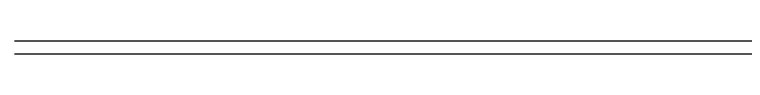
# Model space of a CAD drawing. Header units: metres. Extents: x -367 to 368, y -238 to 223.
# Drawn here: x 327.32 to 341.08, y 200 to 200.25 of the extents above; entities that cross this region are included whole.
import ezdxf
from ezdxf.enums import TextEntityAlignment as Align

# ---------------------------------------------------------------- set-up
doc = ezdxf.new("R2010")
doc.units = ezdxf.units.M
doc.linetypes.add('DIVIDE', pattern=[31.75, 12.7, -6.35, 0, -6.35, 0, -6.35])
doc.layers.add('ELE-INSTALAÇÕES', color=160, linetype='Continuous')
doc.layers.add('LA_BAU_BASES GERAIS_R00$0$base', color=253, linetype='Continuous')
doc.styles.add('LA_BAU_BASES GERAIS_R00$0$R60-125-RS', font='romans.shx', dxfattribs={"height": 0.19})
doc.styles.add('LA_BAU_BASES GERAIS_R00$0$R80-100-RS', font='romans.shx', dxfattribs={"height": 0.203})

# ---------------------------------------------------------------- blocks, each defined once
blk = doc.blocks.new('LA_BAU_BASES GERAIS_R00$0$LA_BAU_ALVENARIA SUPERIOR_R01')
at = {"layer": 'LA_BAU_BASES GERAIS_R00$0$base', "linetype": 'Continuous'}
for points in [[(227.321, 200.25), (235.15, 200.25), (245.022, 200.25)], [(244.01, 200), (227.321, 200)]]:
    blk.add_lwpolyline(points, dxfattribs=at)
blk = doc.blocks.new('LA_BAU_BASES GERAIS_R00')
at = {"layer": 'LA_BAU_BASES GERAIS_R00$0$base'}
blk.add_blockref('LA_BAU_BASES GERAIS_R00$0$LA_BAU_ALVENARIA SUPERIOR_R01', (100, 0), dxfattribs=at)
at = {"layer": 'LA_BAU_BASES GERAIS_R00$0$base', "style": 'LA_BAU_BASES GERAIS_R00$0$R60-125-RS'}
for p in [(242.782, 218.919), (358.637, 192.964)]:
    blk.add_attdef('S', text='', height=0.19, rotation=90, dxfattribs=at).set_placement(p, align=Align.MIDDLE_CENTER)
at = {"layer": 'LA_BAU_BASES GERAIS_R00$0$base', "style": 'LA_BAU_BASES GERAIS_R00$0$R80-100-RS'}
blk.add_attdef('ACESSO', text='', height=0.203, dxfattribs=at).set_placement((365.922, 191.987), align=Align.TOP_CENTER)
at = {"layer": 'LA_BAU_BASES GERAIS_R00$0$base', "style": 'LA_BAU_BASES GERAIS_R00$0$R60-125-RS'}
blk.add_attdef('S', text='', height=0.19, dxfattribs=at).set_placement((266.114, 180.913), align=Align.MIDDLE_CENTER)

msp = doc.modelspace()

# ---------------------------------------------------------------- block references
at = {"layer": 'ELE-INSTALAÇÕES', "color": 210, "linetype": 'DIVIDE', "ltscale": 0.01}
msp.add_blockref('LA_BAU_BASES GERAIS_R00', (0, 0), dxfattribs=at)

doc.saveas('drawing.dxf')
